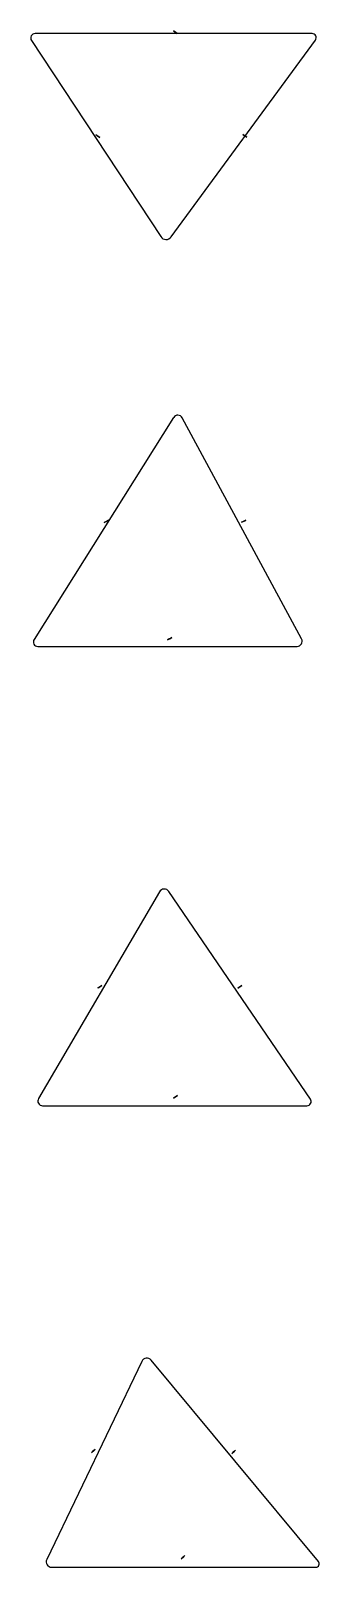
# Model space of a CAD drawing. Header units: metres. Extents: x -1 to 145, y -1 to 19.
# Drawn here: x 50.4 to 51.64, y 7.69 to 14.31 of the extents above; entities that cross this region are included whole.
import ezdxf

# ---------------------------------------------------------------- set-up
doc = ezdxf.new("R2010")
doc.units = ezdxf.units.M
doc.layers.add('LABELS', color=1, linetype='CONTINUOUS')
doc.layers.add('SHAPES', color=3, linetype='CONTINUOUS')

msp = doc.modelspace()

# ---------------------------------------------------------------- linework, layer by layer
at = {"layer": 'LABELS'}
for p, q in [((51.014, 14.3104), (51.0098, 14.3134)), ((51.0098, 14.3134), (51.014, 14.3104)), ((51.0098, 14.3134), (51.014, 14.3104)), ((51.014, 14.3104), (51.0098, 14.3134)), ((51.0098, 14.3134), (51.014, 14.3104)), ((51.014, 14.3104), (51.0098, 14.3134)), ((51.0098, 14.3134), (51.0098, 14.3134)), ((51.0098, 14.3134), (51.014, 14.3104)), ((51.014, 14.3104), (51.0098, 14.3134)), ((51.014, 14.3104), (51.0098, 14.3134)), ((51.0098, 14.3134), (51.0098, 14.3134)), ((51.0098, 14.3134), (51.014, 14.3104)), ((51.014, 14.3104), (51.0225, 14.3044)), ((51.014, 14.3104), (51.0225, 14.3044)), ((51.0225, 14.3044), (51.014, 14.3104)), ((51.0225, 14.3044), (51.014, 14.3104)), ((51.014, 14.3104), (51.0183, 14.3074)), ((51.0183, 14.3074), (51.014, 14.3104)), ((51.014, 14.3104), (51.0225, 14.3044)), ((51.0225, 14.3044), (51.014, 14.3104)), ((51.0225, 14.3044), (51.014, 14.3104)), ((51.014, 14.3104), (51.0268, 14.3014)), ((51.0183, 14.3074), (51.0268, 14.3014)), ((51.0268, 14.3014), (51.0183, 14.3074)), ((51.0183, 14.3074), (51.0183, 14.3074)), ((51.0225, 14.3044), (51.0268, 14.3014)), ((51.0268, 14.3014), (51.0225, 14.3044)), ((51.0225, 14.3044), (51.0268, 14.3014)), ((51.0268, 14.3014), (51.0225, 14.3044)), ((51.0225, 14.3044), (51.0268, 14.3014)), ((51.0268, 14.3014), (51.0225, 14.3044)), ((51.0268, 14.3014), (51.0268, 14.3014)), ((50.6761, 13.8657), (50.6761, 13.8657)), ((50.6761, 13.8657), (50.6803, 13.8626)), ((50.6761, 13.8657), (50.6803, 13.8626)), ((50.6803, 13.8626), (50.6761, 13.8657)), ((50.6803, 13.8626), (50.6761, 13.8657)), ((50.6761, 13.8657), (50.6761, 13.8657)), ((50.6761, 13.8657), (50.6803, 13.8626)), ((50.6761, 13.8657), (50.6803, 13.8626)), ((50.6803, 13.8626), (50.6761, 13.8657)), ((50.6761, 13.8657), (50.6803, 13.8626)), ((50.6803, 13.8626), (50.6761, 13.8657)), ((50.6761, 13.8657), (50.6761, 13.8657)), ((50.6803, 13.8626), (50.6761, 13.8657)), ((50.6761, 13.8657), (50.6931, 13.8536)), ((50.6803, 13.8626), (50.6761, 13.8657)), ((50.6761, 13.8657), (50.6803, 13.8626)), ((50.6803, 13.8626), (50.6888, 13.8566)), ((50.6803, 13.8626), (50.6888, 13.8566)), ((50.6888, 13.8566), (50.6803, 13.8626)), ((50.6888, 13.8566), (50.6803, 13.8626)), ((50.6803, 13.8626), (50.6931, 13.8536)), ((50.6803, 13.8626), (50.6888, 13.8566)), ((50.6888, 13.8566), (50.6803, 13.8626)), ((50.6888, 13.8566), (50.6803, 13.8626)), ((50.6803, 13.8626), (50.6846, 13.8596)), ((50.6846, 13.8596), (50.6803, 13.8626)), ((50.6888, 13.8566), (50.6803, 13.8626)), ((50.6803, 13.8626), (50.6846, 13.8596)), ((50.6846, 13.8596), (50.6846, 13.8596)), ((50.6846, 13.8596), (50.6931, 13.8536)), ((50.6931, 13.8536), (50.6846, 13.8596)), ((50.6846, 13.8596), (50.6846, 13.8596)), ((50.6846, 13.8596), (50.6888, 13.8566)), ((50.6888, 13.8566), (50.6846, 13.8596)), ((50.6888, 13.8566), (50.6931, 13.8536)), ((50.6888, 13.8566), (50.6931, 13.8536)), ((50.6931, 13.8536), (50.6888, 13.8566)), ((50.6888, 13.8566), (50.6931, 13.8536)), ((50.6931, 13.8536), (50.6888, 13.8566)), ((50.6931, 13.8536), (50.6888, 13.8566)), ((50.6931, 13.8536), (50.6931, 13.8536)), ((50.6931, 13.8536), (50.6931, 13.8536)), ((50.6931, 13.8536), (50.6931, 13.8536)), ((50.6931, 13.8536), (50.6931, 13.8536)), ((50.6931, 13.8536), (50.6931, 13.8536)), ((51.309, 13.8665), (51.309, 13.8665)), ((51.309, 13.8665), (51.3133, 13.8635)), ((51.309, 13.8665), (51.3133, 13.8635)), ((51.3133, 13.8635), (51.309, 13.8665)), ((51.3133, 13.8635), (51.309, 13.8665)), ((51.309, 13.8665), (51.309, 13.8665)), ((51.309, 13.8665), (51.3133, 13.8635)), ((51.309, 13.8665), (51.3133, 13.8635)), ((51.3133, 13.8635), (51.309, 13.8665)), ((51.309, 13.8665), (51.3133, 13.8635)), ((51.3133, 13.8635), (51.309, 13.8665)), ((51.309, 13.8665), (51.309, 13.8665)), ((51.309, 13.8665), (51.309, 13.8665)), ((51.309, 13.8665), (51.3133, 13.8635)), ((51.309, 13.8665), (51.3133, 13.8635)), ((51.3133, 13.8635), (51.309, 13.8665)), ((51.3133, 13.8635), (51.3218, 13.8575)), ((51.3133, 13.8635), (51.3218, 13.8575)), ((51.3218, 13.8575), (51.3133, 13.8635)), ((51.3218, 13.8575), (51.3133, 13.8635)), ((51.3133, 13.8635), (51.326, 13.8545)), ((51.3133, 13.8635), (51.3218, 13.8575)), ((51.3218, 13.8575), (51.3133, 13.8635)), ((51.3218, 13.8575), (51.3133, 13.8635)), ((51.3133, 13.8635), (51.3175, 13.8605)), ((51.3175, 13.8605), (51.3133, 13.8635)), ((51.3133, 13.8635), (51.326, 13.8545)), ((51.3133, 13.8635), (51.3218, 13.8575)), ((51.3218, 13.8575), (51.3133, 13.8635)), ((51.3218, 13.8575), (51.3133, 13.8635)), ((51.3175, 13.8605), (51.3175, 13.8605)), ((51.3175, 13.8605), (51.326, 13.8545)), ((51.326, 13.8545), (51.3175, 13.8605)), ((51.3175, 13.8605), (51.3175, 13.8605)), ((51.3218, 13.8575), (51.326, 13.8545)), ((51.3218, 13.8575), (51.326, 13.8545)), ((51.326, 13.8545), (51.3218, 13.8575)), ((51.3218, 13.8575), (51.326, 13.8545)), ((51.326, 13.8545), (51.3218, 13.8575)), ((51.3218, 13.8575), (51.326, 13.8545)), ((51.326, 13.8545), (51.3218, 13.8575)), ((51.326, 13.8545), (51.326, 13.8545)), ((51.326, 13.8545), (51.326, 13.8545)), ((51.326, 13.8545), (51.326, 13.8545)), ((50.7123, 12.1951), (50.731, 12.2044)), ((50.7123, 12.1951), (50.717, 12.1975)), ((50.7123, 12.1951), (50.717, 12.1975)), ((50.717, 12.1975), (50.7123, 12.1951)), ((50.7123, 12.1951), (50.717, 12.1975)), ((50.7123, 12.1951), (50.717, 12.1975)), ((50.717, 12.1975), (50.7123, 12.1951)), ((50.717, 12.1975), (50.7123, 12.1951)), ((50.7123, 12.1951), (50.717, 12.1975)), ((50.717, 12.1975), (50.7123, 12.1951)), ((50.717, 12.1975), (50.7123, 12.1951)), ((50.7123, 12.1951), (50.717, 12.1975)), ((50.7123, 12.1951), (50.7123, 12.1951)), ((50.7123, 12.1951), (50.7123, 12.1951)), ((50.7123, 12.1951), (50.7123, 12.1951)), ((50.7123, 12.1951), (50.7123, 12.1951)), ((50.717, 12.1975), (50.731, 12.2044)), ((50.717, 12.1975), (50.731, 12.2044)), ((50.717, 12.1975), (50.731, 12.2044)), ((50.717, 12.1975), (50.7263, 12.2021)), ((50.717, 12.1975), (50.7263, 12.2021)), ((50.7263, 12.2021), (50.717, 12.1975)), ((50.7263, 12.2021), (50.717, 12.1975)), ((50.7263, 12.2021), (50.717, 12.1975)), ((50.717, 12.1975), (50.7263, 12.2021)), ((50.7263, 12.2021), (50.717, 12.1975)), ((50.7263, 12.2021), (50.717, 12.1975)), ((50.717, 12.1975), (50.7217, 12.1998)), ((50.717, 12.1975), (50.717, 12.1975)), ((50.7217, 12.1998), (50.7217, 12.1998)), ((50.7217, 12.1998), (50.7217, 12.1998)), ((50.7263, 12.2021), (50.731, 12.2044)), ((50.7263, 12.2021), (50.731, 12.2044)), ((50.731, 12.2044), (50.7263, 12.2021)), ((50.731, 12.2044), (50.7263, 12.2021)), ((50.7263, 12.2021), (50.731, 12.2044)), ((50.731, 12.2044), (50.7263, 12.2021)), ((50.731, 12.2044), (50.731, 12.2044)), ((50.731, 12.2044), (50.731, 12.2044)), ((50.731, 12.2044), (50.731, 12.2044)), ((50.731, 12.2044), (50.731, 12.2044)), ((51.3033, 12.1957), (51.3219, 12.205)), ((51.3033, 12.1957), (51.3079, 12.1981)), ((51.3033, 12.1957), (51.3079, 12.1981)), ((51.3079, 12.1981), (51.3033, 12.1957)), ((51.3033, 12.1957), (51.3079, 12.1981)), ((51.3033, 12.1957), (51.3079, 12.1981)), ((51.3079, 12.1981), (51.3033, 12.1957)), ((51.3079, 12.1981), (51.3033, 12.1957)), ((51.3033, 12.1957), (51.3079, 12.1981)), ((51.3079, 12.1981), (51.3033, 12.1957)), ((51.3079, 12.1981), (51.3033, 12.1957)), ((51.3033, 12.1957), (51.3079, 12.1981)), ((51.3033, 12.1957), (51.3033, 12.1957)), ((51.3033, 12.1957), (51.3033, 12.1957)), ((51.3033, 12.1957), (51.3033, 12.1957)), ((51.3079, 12.1981), (51.3219, 12.205)), ((51.3079, 12.1981), (51.3219, 12.205)), ((51.3079, 12.1981), (51.3173, 12.2027)), ((51.3079, 12.1981), (51.3173, 12.2027)), ((51.3173, 12.2027), (51.3079, 12.1981)), ((51.3173, 12.2027), (51.3079, 12.1981)), ((51.3173, 12.2027), (51.3079, 12.1981)), ((51.3079, 12.1981), (51.3173, 12.2027)), ((51.3173, 12.2027), (51.3079, 12.1981)), ((51.3173, 12.2027), (51.3079, 12.1981)), ((51.3173, 12.2027), (51.3079, 12.1981)), ((51.3079, 12.1981), (51.3126, 12.2004)), ((51.3079, 12.1981), (51.3126, 12.2004)), ((51.3079, 12.1981), (51.3079, 12.1981)), ((51.3126, 12.2004), (51.3173, 12.2027)), ((51.3173, 12.2027), (51.3126, 12.2004)), ((51.3126, 12.2004), (51.3126, 12.2004)), ((51.3126, 12.2004), (51.3126, 12.2004)), ((51.3173, 12.2027), (51.3219, 12.205)), ((51.3173, 12.2027), (51.3219, 12.205)), ((51.3219, 12.205), (51.3173, 12.2027)), ((51.3219, 12.205), (51.3173, 12.2027)), ((51.3173, 12.2027), (51.3219, 12.205)), ((51.3219, 12.205), (51.3173, 12.2027)), ((51.3219, 12.205), (51.3173, 12.2027)), ((51.3219, 12.205), (51.3219, 12.205)), ((51.3219, 12.205), (51.3219, 12.205)), ((51.3219, 12.205), (51.3219, 12.205)), ((51.3219, 12.205), (51.3219, 12.205)), ((51.3219, 12.205), (51.3219, 12.205)), ((50.9895, 11.692), (50.9848, 11.6896)), ((50.9848, 11.6896), (50.9895, 11.692)), ((50.9848, 11.6896), (50.9895, 11.692)), ((50.9895, 11.692), (50.9848, 11.6896)), ((50.9848, 11.6896), (50.9895, 11.692)), ((50.9848, 11.6896), (50.9895, 11.692)), ((50.9895, 11.692), (50.9848, 11.6896)), ((50.9895, 11.692), (50.9848, 11.6896)), ((50.9848, 11.6896), (50.9895, 11.692)), ((50.9848, 11.6896), (50.9848, 11.6896)), ((50.9895, 11.692), (51.0035, 11.6989)), ((50.9895, 11.692), (50.9988, 11.6966)), ((50.9895, 11.692), (50.9988, 11.6966)), ((50.9988, 11.6966), (50.9895, 11.692)), ((50.9988, 11.6966), (50.9895, 11.692)), ((50.9988, 11.6966), (50.9895, 11.692)), ((50.9895, 11.692), (50.9988, 11.6966)), ((50.9988, 11.6966), (50.9895, 11.692)), ((50.9988, 11.6966), (50.9895, 11.692)), ((50.9988, 11.6966), (50.9895, 11.692)), ((50.9895, 11.692), (50.9941, 11.6943)), ((50.9895, 11.692), (50.9941, 11.6943)), ((50.9895, 11.692), (50.9895, 11.692)), ((50.9941, 11.6943), (50.9988, 11.6966)), ((50.9988, 11.6966), (50.9941, 11.6943)), ((50.9941, 11.6943), (50.9941, 11.6943)), ((50.9988, 11.6966), (51.0035, 11.6989)), ((51.0035, 11.6989), (50.9988, 11.6966)), ((50.9988, 11.6966), (51.0035, 11.6989)), ((51.0035, 11.6989), (50.9988, 11.6966)), ((51.0035, 11.6989), (50.9988, 11.6966)), ((50.9988, 11.6966), (51.0035, 11.6989)), ((51.0035, 11.6989), (50.9988, 11.6966)), ((51.0035, 11.6989), (50.9988, 11.6966)), ((51.0035, 11.6989), (51.0035, 11.6989)), ((51.0035, 11.6989), (51.0035, 11.6989)), ((50.685, 10.1896), (50.7026, 10.2008)), ((50.6894, 10.1924), (50.7026, 10.2008)), ((50.6894, 10.1924), (50.7026, 10.2008)), ((50.6894, 10.1924), (50.6982, 10.198)), ((50.6894, 10.1924), (50.6982, 10.198)), ((50.6982, 10.198), (50.6894, 10.1924)), ((50.6982, 10.198), (50.6894, 10.1924)), ((50.6894, 10.1924), (50.6982, 10.198)), ((50.6894, 10.1924), (50.6982, 10.198)), ((50.6982, 10.198), (50.6894, 10.1924)), ((50.6982, 10.198), (50.6894, 10.1924)), ((50.6982, 10.198), (50.6894, 10.1924)), ((50.6894, 10.1924), (50.6938, 10.1952)), ((50.6938, 10.1952), (50.6938, 10.1952)), ((50.6938, 10.1952), (50.6938, 10.1952)), ((50.6982, 10.198), (50.7026, 10.2008)), ((50.6982, 10.198), (50.7026, 10.2008)), ((50.7026, 10.2008), (50.6982, 10.198)), ((50.6982, 10.198), (50.7026, 10.2008)), ((50.6982, 10.198), (50.7026, 10.2008)), ((50.7026, 10.2008), (50.6982, 10.198)), ((50.7026, 10.2008), (50.6982, 10.198)), ((50.7026, 10.2008), (50.7026, 10.2008)), ((50.7026, 10.2008), (50.7026, 10.2008)), ((50.7026, 10.2008), (50.7026, 10.2008)), ((50.7026, 10.2008), (50.7026, 10.2008)), ((50.7026, 10.2008), (50.7026, 10.2008)), ((51.2872, 10.189), (51.3047, 10.2002)), ((51.2916, 10.1918), (51.3047, 10.2002)), ((51.2916, 10.1918), (51.3004, 10.1974)), ((51.2916, 10.1918), (51.3004, 10.1974)), ((51.3004, 10.1974), (51.2916, 10.1918)), ((51.3004, 10.1974), (51.2916, 10.1918)), ((51.2916, 10.1918), (51.3004, 10.1974)), ((51.2916, 10.1918), (51.3004, 10.1974)), ((51.3004, 10.1974), (51.2916, 10.1918)), ((51.3004, 10.1974), (51.2916, 10.1918)), ((51.3004, 10.1974), (51.2916, 10.1918)), ((51.3004, 10.1974), (51.2916, 10.1918)), ((51.2916, 10.1918), (51.296, 10.1946)), ((51.2916, 10.1918), (51.296, 10.1946)), ((51.296, 10.1946), (51.3004, 10.1974)), ((51.3004, 10.1974), (51.296, 10.1946)), ((51.296, 10.1946), (51.296, 10.1946)), ((51.296, 10.1946), (51.296, 10.1946)), ((51.3004, 10.1974), (51.3047, 10.2002)), ((51.3004, 10.1974), (51.3047, 10.2002)), ((51.3047, 10.2002), (51.3004, 10.1974)), ((51.3004, 10.1974), (51.3047, 10.2002)), ((51.3004, 10.1974), (51.3047, 10.2002)), ((51.3047, 10.2002), (51.3004, 10.1974)), ((51.3047, 10.2002), (51.3004, 10.1974)), ((51.3047, 10.2002), (51.3004, 10.1974)), ((51.3047, 10.2002), (51.3047, 10.2002)), ((51.3047, 10.2002), (51.3047, 10.2002)), ((51.3047, 10.2002), (51.3047, 10.2002)), ((51.3047, 10.2002), (51.3047, 10.2002)), ((51.3047, 10.2002), (51.3047, 10.2002)), ((51.3047, 10.2002), (51.3047, 10.2002)), ((50.685, 10.1896), (50.6894, 10.1924)), ((50.685, 10.1896), (50.6894, 10.1924)), ((50.6894, 10.1924), (50.685, 10.1896)), ((50.685, 10.1896), (50.6894, 10.1924)), ((50.685, 10.1896), (50.6894, 10.1924)), ((50.6894, 10.1924), (50.685, 10.1896)), ((50.685, 10.1896), (50.6894, 10.1924)), ((50.6894, 10.1924), (50.685, 10.1896)), ((50.6894, 10.1924), (50.685, 10.1896)), ((50.685, 10.1896), (50.6894, 10.1924)), ((50.685, 10.1896), (50.685, 10.1896)), ((50.685, 10.1896), (50.685, 10.1896)), ((50.685, 10.1896), (50.685, 10.1896)), ((50.685, 10.1896), (50.685, 10.1896)), ((50.6894, 10.1924), (50.6894, 10.1924)), ((50.6894, 10.1924), (50.6894, 10.1924)), ((51.2872, 10.189), (51.2916, 10.1918)), ((51.2872, 10.189), (51.2916, 10.1918)), ((51.2916, 10.1918), (51.2872, 10.189)), ((51.2872, 10.189), (51.2916, 10.1918)), ((51.2872, 10.189), (51.2916, 10.1918)), ((51.2916, 10.1918), (51.2872, 10.189)), ((51.2872, 10.189), (51.2916, 10.1918)), ((51.2916, 10.1918), (51.2872, 10.189)), ((51.2916, 10.1918), (51.2872, 10.189)), ((51.2872, 10.189), (51.2916, 10.1918)), ((51.2872, 10.189), (51.2872, 10.189)), ((51.2872, 10.189), (51.2872, 10.189)), ((51.2872, 10.189), (51.2872, 10.189)), ((51.2916, 10.1918), (51.2916, 10.1918)), ((51.2916, 10.1918), (51.2916, 10.1918)), ((51.0141, 9.7184), (51.0097, 9.7156)), ((51.0097, 9.7156), (51.0141, 9.7184)), ((51.0097, 9.7156), (51.0141, 9.7184)), ((51.0141, 9.7184), (51.0097, 9.7156)), ((51.0097, 9.7156), (51.0141, 9.7184)), ((51.0097, 9.7156), (51.0141, 9.7184)), ((51.0141, 9.7184), (51.0097, 9.7156)), ((51.0141, 9.7184), (51.0097, 9.7156)), ((51.0097, 9.7156), (51.0141, 9.7184)), ((51.0097, 9.7156), (51.0097, 9.7156)), ((51.0141, 9.7184), (51.0228, 9.7241)), ((51.0141, 9.7184), (51.0228, 9.7241)), ((51.0228, 9.7241), (51.0141, 9.7184)), ((51.0228, 9.7241), (51.0141, 9.7184)), ((51.0141, 9.7184), (51.0228, 9.7241)), ((51.0141, 9.7184), (51.0228, 9.7241)), ((51.0228, 9.7241), (51.0141, 9.7184)), ((51.0228, 9.7241), (51.0141, 9.7184)), ((51.0228, 9.7241), (51.0141, 9.7184)), ((51.0141, 9.7184), (51.0184, 9.7212)), ((51.0141, 9.7184), (51.0141, 9.7184)), ((51.0184, 9.7212), (51.0228, 9.7241)), ((51.0228, 9.7241), (51.0184, 9.7212)), ((51.0184, 9.7212), (51.0184, 9.7212)), ((51.0228, 9.7241), (51.0272, 9.7269)), ((51.0272, 9.7269), (51.0228, 9.7241)), ((51.0228, 9.7241), (51.0272, 9.7269)), ((51.0272, 9.7269), (51.0228, 9.7241)), ((51.0228, 9.7241), (51.0272, 9.7269)), ((51.0228, 9.7241), (51.0272, 9.7269)), ((51.0272, 9.7269), (51.0228, 9.7241)), ((51.0272, 9.7269), (51.0228, 9.7241)), ((51.0272, 9.7269), (51.0272, 9.7269)), ((51.0272, 9.7269), (51.0272, 9.7269)), ((50.6733, 8.2022), (50.6571, 8.189)), ((50.6571, 8.189), (50.6733, 8.2022)), ((50.6571, 8.189), (50.6692, 8.1989)), ((50.6571, 8.189), (50.6611, 8.1923)), ((50.6571, 8.189), (50.6611, 8.1923)), ((50.6611, 8.1923), (50.6571, 8.189)), ((50.6571, 8.189), (50.6611, 8.1923)), ((50.6611, 8.1923), (50.6571, 8.189)), ((50.6571, 8.189), (50.6611, 8.1923)), ((50.6611, 8.1923), (50.6571, 8.189)), ((50.6611, 8.1923), (50.6571, 8.189)), ((50.6571, 8.189), (50.6611, 8.1923)), ((50.6571, 8.189), (50.6571, 8.189)), ((50.6571, 8.189), (50.6571, 8.189)), ((50.6571, 8.189), (50.6571, 8.189)), ((50.6611, 8.1923), (50.6733, 8.2022)), ((50.6611, 8.1923), (50.6692, 8.1989)), ((50.6611, 8.1923), (50.6692, 8.1989)), ((50.6692, 8.1989), (50.6611, 8.1923)), ((50.6692, 8.1989), (50.6611, 8.1923)), ((50.6611, 8.1923), (50.6692, 8.1989)), ((50.6692, 8.1989), (50.6611, 8.1923)), ((50.6692, 8.1989), (50.6611, 8.1923)), ((50.6611, 8.1923), (50.6692, 8.1989)), ((50.6611, 8.1923), (50.6611, 8.1923)), ((50.6652, 8.1956), (50.6652, 8.1956)), ((50.6652, 8.1956), (50.6652, 8.1956)), ((50.6692, 8.1989), (50.6733, 8.2022)), ((50.6692, 8.1989), (50.6733, 8.2022)), ((50.6733, 8.2022), (50.6692, 8.1989)), ((50.6692, 8.1989), (50.6733, 8.2022)), ((50.6733, 8.2022), (50.6692, 8.1989)), ((50.6692, 8.1989), (50.6733, 8.2022)), ((50.6692, 8.1989), (50.6692, 8.1989)), ((50.6733, 8.2022), (50.6733, 8.2022)), ((50.6733, 8.2022), (50.6733, 8.2022)), ((50.6733, 8.2022), (50.6733, 8.2022)), ((50.6733, 8.2022), (50.6733, 8.2022)), ((51.2774, 8.1979), (51.2613, 8.1848)), ((51.2613, 8.1848), (51.2774, 8.1979)), ((51.2613, 8.1848), (51.2734, 8.1946)), ((51.2613, 8.1848), (51.2653, 8.188)), ((51.2613, 8.1848), (51.2653, 8.188)), ((51.2653, 8.188), (51.2613, 8.1848)), ((51.2613, 8.1848), (51.2653, 8.188)), ((51.2653, 8.188), (51.2613, 8.1848)), ((51.2613, 8.1848), (51.2653, 8.188)), ((51.2653, 8.188), (51.2613, 8.1848)), ((51.2653, 8.188), (51.2613, 8.1848)), ((51.2613, 8.1848), (51.2653, 8.188)), ((51.2613, 8.1848), (51.2613, 8.1848)), ((51.2613, 8.1848), (51.2613, 8.1848)), ((51.2653, 8.188), (51.2734, 8.1946)), ((51.2653, 8.188), (51.2734, 8.1946)), ((51.2734, 8.1946), (51.2653, 8.188)), ((51.2734, 8.1946), (51.2653, 8.188)), ((51.2653, 8.188), (51.2734, 8.1946)), ((51.2734, 8.1946), (51.2653, 8.188)), ((51.2734, 8.1946), (51.2653, 8.188)), ((51.2653, 8.188), (51.2734, 8.1946)), ((51.2734, 8.1946), (51.2653, 8.188)), ((51.2653, 8.188), (51.2693, 8.1913)), ((51.2653, 8.188), (51.2653, 8.188)), ((51.2693, 8.1913), (51.2734, 8.1946)), ((51.2734, 8.1946), (51.2693, 8.1913)), ((51.2693, 8.1913), (51.2693, 8.1913)), ((51.2693, 8.1913), (51.2693, 8.1913)), ((51.2734, 8.1946), (51.2774, 8.1979)), ((51.2734, 8.1946), (51.2774, 8.1979)), ((51.2774, 8.1979), (51.2734, 8.1946)), ((51.2734, 8.1946), (51.2774, 8.1979)), ((51.2774, 8.1979), (51.2734, 8.1946)), ((51.2734, 8.1946), (51.2774, 8.1979)), ((51.2774, 8.1979), (51.2734, 8.1946)), ((51.2734, 8.1946), (51.2734, 8.1946)), ((51.2774, 8.1979), (51.2774, 8.1979)), ((51.2774, 8.1979), (51.2774, 8.1979)), ((51.2774, 8.1979), (51.2774, 8.1979)), ((51.2774, 8.1979), (51.2774, 8.1979)), ((51.2774, 8.1979), (51.2774, 8.1979)), ((51.0595, 7.7443), (51.0433, 7.7311)), ((51.0433, 7.7311), (51.0555, 7.741)), ((51.0474, 7.7344), (51.0433, 7.7311)), ((51.0433, 7.7311), (51.0474, 7.7344)), ((51.0433, 7.7311), (51.0474, 7.7344)), ((51.0474, 7.7344), (51.0433, 7.7311)), ((51.0433, 7.7311), (51.0474, 7.7344)), ((51.0474, 7.7344), (51.0433, 7.7311)), ((51.0474, 7.7344), (51.0433, 7.7311)), ((51.0433, 7.7311), (51.0474, 7.7344)), ((51.0474, 7.7344), (51.0555, 7.741)), ((51.0474, 7.7344), (51.0555, 7.741)), ((51.0555, 7.741), (51.0474, 7.7344)), ((51.0555, 7.741), (51.0474, 7.7344)), ((51.0474, 7.7344), (51.0555, 7.741)), ((51.0555, 7.741), (51.0474, 7.7344)), ((51.0555, 7.741), (51.0474, 7.7344)), ((51.0555, 7.741), (51.0474, 7.7344)), ((51.0474, 7.7344), (51.0514, 7.7377)), ((51.0514, 7.7377), (51.0555, 7.741)), ((51.0555, 7.741), (51.0514, 7.7377)), ((51.0514, 7.7377), (51.0514, 7.7377)), ((51.0555, 7.741), (51.0595, 7.7443)), ((51.0595, 7.7443), (51.0555, 7.741)), ((51.0555, 7.741), (51.0595, 7.7443)), ((51.0595, 7.7443), (51.0555, 7.741)), ((51.0555, 7.741), (51.0595, 7.7443)), ((51.0595, 7.7443), (51.0555, 7.741)), ((51.0595, 7.7443), (51.0555, 7.741)), ((51.0555, 7.741), (51.0555, 7.741)), ((51.0595, 7.7443), (51.0595, 7.7443))]:
    msp.add_line(p, q, dxfattribs=at)
at = {"layer": 'SHAPES'}
for p, q in [((51.6072, 14.3008), (50.4148, 14.3008)), ((50.3991, 14.2716), (50.9555, 13.4266)), ((51.0009, 13.4254), (51.6211, 14.2734)), ((51.0111, 12.6474), (50.4101, 11.6909)), ((51.5616, 11.6933), (51.0476, 12.6462)), ((50.4266, 11.661), (51.5423, 11.661)), ((50.9498, 10.604), (50.4293, 9.7134)), ((51.5997, 9.7109), (50.9901, 10.6054)), ((50.4471, 9.6824), (51.5846, 9.6824)), ((50.8736, 8.5809), (50.4646, 7.7281)), ((51.6342, 7.7193), (50.9144, 8.5859)), ((50.486, 7.6941), (51.6223, 7.6941))]:
    msp.add_line(p, q, dxfattribs=at)
for centre, radius, start, end in [((50.4148, 14.282), 0.0188, -269.99999, -146.63771), ((51.6072, 14.2836), 0.0172, -396.18248, -270), ((50.9786, 13.4418), 0.0277, -146.6377, -36.18248), ((51.029, 12.6362), 0.0211, -331.65786, -212.14185), ((50.4266, 11.6805), 0.0195, -212.14185, -90), ((51.5423, 11.6829), 0.0219, -90, 28.34214), ((50.9704, 10.5919), 0.0239, -325.72715, -210.30265), ((50.4471, 9.703), 0.0206, -210.30265, -90), ((51.5846, 9.7006), 0.0183, -90, 34.27285), ((50.8956, 8.5703), 0.0244, -320.28854, -205.62311), ((50.486, 7.7178), 0.0237, -205.62311, -90), ((51.6223, 7.7095), 0.0154, -90, 39.71146)]:
    msp.add_arc(centre, radius, start, end, dxfattribs=at)

doc.saveas('drawing.dxf')
